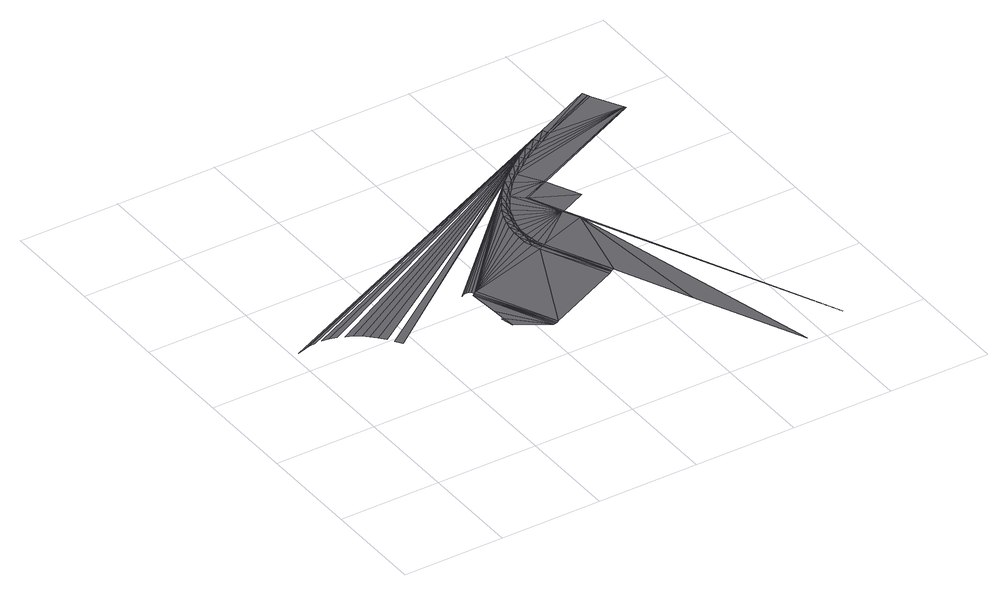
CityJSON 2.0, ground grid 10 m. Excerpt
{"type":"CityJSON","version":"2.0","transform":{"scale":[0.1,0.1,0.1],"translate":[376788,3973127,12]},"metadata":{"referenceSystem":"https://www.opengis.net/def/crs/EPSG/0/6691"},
"CityObjects":{
"road1":{"type":"Road","attributes":{"class":"1040","function":"9020","RoadStructureAttribute.sectionType":"9999"},"geometry":[{"type":"MultiSurface","lod":"3","boundaries":[[[0,1,2]],[[0,2,3]],[[4,0,3]],[[5,6,7]],[[7,4,3]],[[8,9,6]],[[3,5,7]],[[10,11,9]],[[5,8,6]],[[8,10,9]],[[12,13,14]],[[15,16,17]],[[18,13,12]],[[16,19,17]],[[20,21,22]],[[23,9,11]],[[24,25,26]],[[19,27,17]],[[25,28,26]],[[29,30,31]],[[32,33,34]],[[33,24,34]],[[35,29,17]],[[36,37,11]],[[38,36,11]],[[37,39,11]],[[40,32,31]],[[39,41,11]],[[41,42,11]],[[11,10,38]],[[42,43,11]],[[43,44,11]],[[44,45,11]],[[45,46,11]],[[46,47,11]],[[47,23,11]],[[48,49,23]],[[49,9,23]],[[18,48,13]],[[10,50,38]],[[36,51,37]],[[37,51,39]],[[36,38,52]],[[51,36,53]],[[53,36,52]],[[51,54,39]],[[21,13,55]],[[39,54,41]],[[51,53,56]],[[57,51,56]],[[53,52,58]],[[56,53,58]],[[57,54,51]],[[54,59,41]],[[57,56,60]],[[56,58,61]],[[54,57,62]],[[62,57,60]],[[60,56,61]],[[41,59,42]],[[63,54,62]],[[59,54,63]],[[52,38,64]],[[59,65,42]],[[66,59,63]],[[38,50,64]],[[58,52,67]],[[65,59,66]],[[42,65,43]],[[68,65,66]],[[61,58,69]],[[52,64,67]],[[21,55,22]],[[65,70,43]],[[58,67,69]],[[70,65,68]],[[71,70,68]],[[43,70,44]],[[70,72,44]],[[72,70,71]],[[48,23,13]],[[73,72,71]],[[28,22,26]],[[44,72,45]],[[74,72,73]],[[72,74,45]],[[75,74,73]],[[34,24,26]],[[45,74,46]],[[76,74,75]],[[74,76,46]],[[62,60,77]],[[60,61,77]],[[63,62,77]],[[78,76,75]],[[66,63,77]],[[68,66,77]],[[61,69,79]],[[71,68,77]],[[46,76,47]],[[80,76,78]],[[32,34,31]],[[73,71,77]],[[76,80,47]],[[81,80,78]],[[69,82,79]],[[75,73,77]],[[78,75,77]],[[61,79,77]],[[29,31,17]],[[47,80,23]],[[83,80,81]],[[81,78,77]],[[82,84,79]],[[80,83,23]],[[85,83,81]],[[86,81,77]],[[87,86,77]],[[88,83,85]],[[23,83,13]],[[89,87,77]],[[77,79,89]],[[90,88,85]],[[83,88,13]],[[79,91,89]],[[89,92,87]],[[81,86,93]],[[85,81,93]],[[94,88,90]],[[13,88,55]],[[86,87,93]],[[95,94,90]],[[92,96,87]],[[97,91,79]],[[88,94,55]],[[90,85,93]],[[87,96,93]],[[95,90,93]],[[98,94,95]],[[55,94,22]],[[99,98,95]],[[94,98,22]],[[100,98,99]],[[22,98,26]],[[101,100,99]],[[98,100,26]],[[102,100,101]],[[26,100,34]],[[103,102,101]],[[100,102,34]],[[96,104,93]],[[105,102,103]],[[34,102,31]],[[106,105,103]],[[102,105,31]],[[107,105,106]],[[31,105,17]],[[108,107,106]],[[105,107,17]],[[95,93,109]],[[99,95,109]],[[104,109,93]],[[101,99,109]],[[110,107,108]],[[103,101,109]],[[106,103,109]],[[17,107,111]],[[108,106,109]],[[112,110,108]],[[107,110,111]],[[112,108,109]]],"semantics":{"surfaces":[{"type":"TrafficArea"},{"type":"TrafficArea","function":"1000"},{"type":"TrafficArea","function":"2000"}],"values":[0,0,0,0,0,1,0,1,1,1,1,1,1,1,1,1,1,1,1,1,1,1,1,1,1,1,1,1,1,1,1,1,1,1,1,1,1,1,1,1,1,1,1,1,1,1,1,1,1,1,1,1,1,1,1,1,1,1,1,1,1,1,1,1,1,1,1,1,1,1,1,1,1,1,1,1,1,1,1,1,1,1,1,1,1,1,1,1,1,1,1,2,2,2,1,2,2,2,2,1,1,1,2,1,1,2,2,2,2,1,1,1,2,2,1,1,2,2,1,1,2,2,1,1,2,2,2,2,1,1,2,1,2,2,1,2,2,2,1,1,1,1,1,1,1,1,1,1,1,1,2,1,1,1,1,1,1,1,1,2,2,2,2,1,2,2,1,2,1,1,2]}}]}
},
"vertices":[
[182,173,3],[180,173,3],[183,161,3],[213,142,3],[181,186,3],[215,142,3],[180,217,3],[179,216,3],[217,143,3],[182,218,3],[219,144,3],[184,220,3],[173,222,3],[296,344,3],[170,220,3],[6,226,3],[12,228,3],[365,390,3],[175,222,3],[19,230,3],[85,196,3],[89,189,3],[315,360,3],[288,335,3],[71,213,3],[76,208,3],[326,368,3],[26,231,3],[81,202,3],[40,230,3],[47,228,3],[351,383,3],[60,222,3],[66,218,3],[338,376,3],[33,231,3],[262,251,3],[260,259,3],[265,243,3],[260,267,3],[53,225,3],[260,275,3],[261,284,3],[263,292,3],[266,301,3],[270,310,3],[275,318,3],[281,327,3],[178,222,3],[180,221,3],[295,179,3],[264,259,3],[269,245,3],[266,252,3],[265,267,3],[305,352,3],[267,252,3],[265,260,3],[270,245,3],[265,275,3],[269,253,3],[272,246,3],[268,260,3],[267,267,3],[298,181,3],[266,283,3],[267,275,3],[299,182,3],[268,282,3],[302,183,3],[268,291,3],[270,290,3],[271,299,3],[273,298,3],[274,307,3],[276,306,3],[279,316,3],[312,279,3],[281,314,3],[320,263,3],[285,324,3],[287,323,3],[335,110,3],[292,332,3],[384,6,2],[294,331,3],[297,313,3],[299,312,3],[300,340,3],[314,279,3],[301,339,3],[321,264,3],[340,291,3],[324,325,3],[309,348,3],[310,347,3],[325,324,3],[432,23,2],[318,356,3],[320,354,3],[329,364,3],[330,362,3],[341,371,3],[342,369,3],[444,379,3],[354,378,3],[355,376,3],[367,385,3],[368,383,3],[443,380,3],[426,412,3],[424,417,3],[427,410,3]
]}
